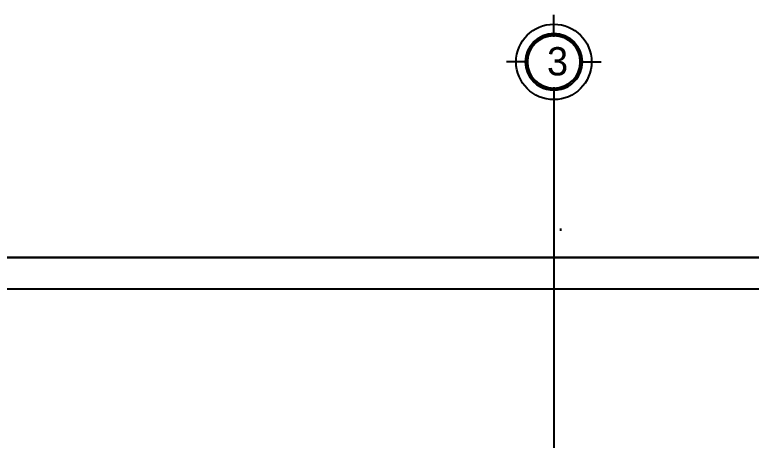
# Model space of a CAD drawing. Extents: x -45.7 to -14.1, y -192.9 to -169.
# Drawn here: x -37.106 to -32.422, y -172.013 to -169.305 of the extents above; entities that cross this region are included whole.
import ezdxf

# ---------------------------------------------------------------- set-up
doc = ezdxf.new("R2010")
doc.units = 0
for name, color, linetype in [('CB-DUONGDI', 7, 'Continuous'), ('CB-VDung0.05', 7, 'Continuous'), ('dat cay cn', 7, 'Continuous'), ('Level 2', 7, 'Continuous')]:
    doc.layers.add(name, color=color, linetype=linetype)

# ---------------------------------------------------------------- blocks, each defined once
blk = doc.blocks.new('Grid - CTA - ĐẦU TRỤC-3945100-MB KIẾN TRÚC TẦNG 1')
at = {"layer": 'Defpoints'}
for p, q in [((0, 0.02679), (0, 0.05007)), ((-0.02679, 0), (-0.05007, 0)), ((0.02679, 0), (0.05007, 0)), ((0, -0.02679), (0, -0.05007))]:
    blk.add_line(p, q, dxfattribs=at)
for radius in [0.04, 0.03, 0.02804]:
    blk.add_circle((0, 0), radius, dxfattribs=at)
for radius, start, end in [(0.03, 360, 180), (0.02804, 0, 180), (0.03, 180, 360), (0.02804, 180, 0)]:
    blk.add_arc((0, 0), radius, start, end, dxfattribs=at)

msp = doc.modelspace()

# ---------------------------------------------------------------- linework, layer by layer
at = {"layer": 'CB-DUONGDI'}
msp.add_line((-33.6348, -170.6641), (-33.6348, -170.6791), dxfattribs=at)
at = {"layer": 'CB-VDung0.05'}
for p, q in [((-33.6778, -169.7656), (-33.6778, -178.863)), ((-42.5378, -170.8484), (-17.6723, -170.8501))]:
    msp.add_line(p, q, dxfattribs=at)
at = {"layer": 'dat cay cn'}
msp.add_line((-21.9478, -170.8503), (-39.1196, -170.8503), dxfattribs=at)
at = {"layer": 'Level 2'}
for p, q in [((-40.7778, -171.0484), (-33.6778, -171.0484)), ((-33.6778, -171.0484), (-28.3178, -171.0484))]:
    msp.add_line(p, q, dxfattribs=at)

# ---------------------------------------------------------------- block references
at = {"layer": 'Defpoints', "xscale": 5.999999999999998, "yscale": 5.999999999999998, "rotation": 180}
msp.add_blockref('Grid - CTA - ĐẦU TRỤC-3945100-MB KIẾN TRÚC TẦNG 1', (-33.6778, -169.6049), dxfattribs=at)

# ---------------------------------------------------------------- texts
at = {"layer": 'Defpoints'}
msp.add_text('3', height=0.18, dxfattribs=at).set_placement((-33.7212, -169.6908))

doc.saveas('drawing.dxf')
